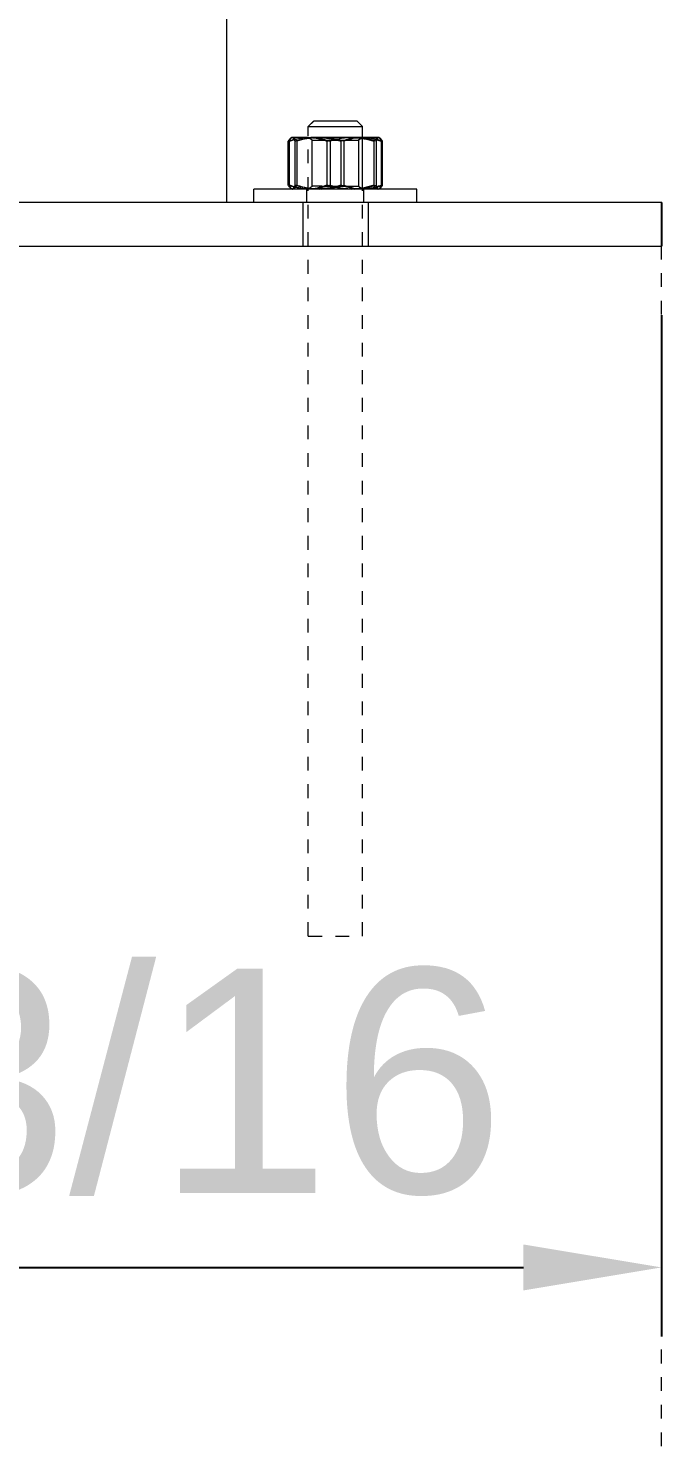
# Model space of a CAD drawing. Header units: inches. Extents: x -13 to 609, y -6 to 131.
# Drawn here: x 9.42 to 14.01, y 41.85 to 52.1 of the extents above; entities that cross this region are included whole.
import ezdxf

# ---------------------------------------------------------------- set-up
doc = ezdxf.new("R2010")
doc.units = ezdxf.units.IN
doc.header["$PDSIZE"] = -1
doc.linetypes.add('HIDDEN', pattern=[1.905, 1.27, -0.635])
doc.layers.add('ZANO_R', color=7, linetype='Continuous', lineweight=0)
doc.layers.add('ZANO_R_przerywana', color=250, linetype='HIDDEN', lineweight=0)
doc.styles.add('Arial', font='arial.ttf')
doc.styles.get("Standard").update_dxf_attribs({"font": 'ARIALUNI.TTF'})
doc.dimstyles.new('amerykanie', dxfattribs={"dimtxt": 50, "dimasz": 50, "dimexe": 0.5, "dimexo": 0.5, "dimgap": 1, "dimtad": 1, "dimdec": 0, "dimzin": 0, "dimlunit": 5, "dimtxsty": 'Standard', "dimcen": 0.09, "dimclrd": 1, "dimclre": 1, "dimclrt": 1, "dimazin": 0, "dimtfac": 1, "dimtdec": 0, "dimtmove": 0, "dimatfit": 3, "dimfxl": 1, "dimtzin": 0, "dimarcsym": 1})

# ---------------------------------------------------------------- blocks, each defined once
blk = doc.blocks.new('*D442')
at = {"layer": 'Defpoints', "color": 0}
for p in [(4.164, 50.527), (14.006, 50.527), (14.006, 43.126)]:
    blk.add_point(p, dxfattribs=at)
at = {"layer": 'ZANO_R', "color": 1, "lineweight": -2}
for p, q in [((4.164, 50.027), (4.164, 42.626)), ((14.006, 50.027), (14.006, 42.626)), ((5.164, 43.126), (13.006, 43.126))]:
    blk.add_line(p, q, dxfattribs=at)
at = {"layer": 'ZANO_R', "color": 1}
for points in [[(5.164, 43.292), (5.164, 42.959), (4.164, 43.126)], [(13.006, 42.959), (13.006, 43.292), (14.006, 43.126)]]:
    blk.add_solid(points, dxfattribs=at)
at = {"layer": 'ZANO_R', "color": 1, "insert": (9.085, 44.467), "char_height": 1.625, "attachment_point": 5, "style": 'Arial'}
blk.add_mtext('9 13/16', dxfattribs=at)

msp = doc.modelspace()

# ---------------------------------------------------------------- linework, layer by layer
at = {"layer": 'ZANO_R'}
for p, q in [((10.85704, 53.28269), (10.85704, 50.84174)), ((11.48682, 51.4323), (11.44745, 51.39293)), ((11.44745, 51.39293), (11.44764, 51.39293)), ((11.48711, 51.4323), (11.44774, 51.39293)), ((11.44774, 51.39293), (11.6446, 51.39293)), ((11.48698, 51.4323), (11.48682, 51.4323)), ((11.64458, 51.4323), (11.48711, 51.4323)), ((11.80207, 51.4323), (11.6446, 51.4323)), ((11.6446, 51.39293), (11.84144, 51.39293)), ((11.80185, 51.43223), (11.84115, 51.39293)), ((11.80207, 51.4323), (11.84144, 51.39293)), ((11.84115, 50.94117), (11.84115, 51.39293)), ((11.84144, 50.94117), (11.84144, 51.39293)), ((11.30301, 51.28605), (11.31488, 51.29057)), ((11.30301, 51.28605), (11.30532, 51.28987)), ((11.30301, 50.9683), (11.30301, 51.28605)), ((11.30677, 51.29214), (11.30532, 51.28987)), ((11.30677, 51.29214), (11.30779, 51.29368)), ((11.30866, 51.29497), (11.30778, 51.29368)), ((11.30866, 51.29497), (11.31044, 51.29747)), ((11.31056, 51.29763), (11.31044, 51.29747)), ((11.31056, 51.29763), (11.31335, 51.30123)), ((11.31209, 51.28605), (11.32624, 51.29115)), ((11.31209, 51.28605), (11.31257, 51.28786)), ((11.31209, 50.9683), (11.31209, 51.28605)), ((11.31257, 51.28786), (11.31311, 51.28965)), ((11.31311, 51.28965), (11.31371, 51.29142)), ((11.31438, 51.30245), (11.31335, 51.30123)), ((11.31371, 51.29142), (11.31436, 51.29317)), ((11.31436, 51.29317), (11.31508, 51.29489)), ((11.31438, 51.30245), (11.31494, 51.30309)), ((11.31488, 51.29057), (11.32689, 51.29471)), ((11.3163, 51.30459), (11.31494, 51.30309)), ((11.31508, 51.29489), (11.31585, 51.29659)), ((11.31585, 51.29659), (11.31668, 51.29827)), ((11.3163, 51.30459), (11.31664, 51.30495)), ((11.31823, 51.30654), (11.31664, 51.30495)), ((11.31668, 51.29827), (11.31756, 51.29991)), ((11.31756, 51.29991), (11.3185, 51.30153)), ((11.31823, 51.30654), (11.31849, 51.30678)), ((11.32018, 51.30829), (11.31849, 51.30678)), ((11.3185, 51.30153), (11.31949, 51.30311)), ((11.31949, 51.30311), (11.32054, 51.30466)), ((11.32017, 51.30829), (11.32053, 51.30859)), ((11.32213, 51.30982), (11.32054, 51.30858)), ((11.32054, 51.30466), (11.32163, 51.30617)), ((11.32163, 51.30617), (11.32278, 51.30765)), ((11.32212, 51.30982), (11.32286, 51.31034)), ((11.32278, 51.30765), (11.32397, 51.30909)), ((11.32347, 51.31074), (11.32286, 51.31033)), ((11.32346, 51.31075), (11.32484, 51.31159)), ((11.32397, 51.30909), (11.32521, 51.31048)), ((11.32606, 51.31221), (11.32485, 51.31157)), ((11.32521, 51.31048), (11.3265, 51.31183)), ((11.32602, 51.31227), (11.32934, 51.31419)), ((11.32605, 51.31223), (11.32672, 51.31255)), ((11.32624, 51.29115), (11.34055, 51.29575)), ((11.3265, 51.31183), (11.32783, 51.31314)), ((11.32689, 51.29471), (11.33903, 51.29846)), ((11.32802, 51.31307), (11.32753, 51.31287)), ((11.32783, 51.31315), (11.32963, 51.31419)), ((11.32802, 51.31308), (11.32914, 51.31346)), ((11.32895, 51.31369), (11.32917, 51.31377)), ((11.32999, 51.31368), (11.32914, 51.31345)), ((11.32917, 51.31377), (11.32939, 51.31385)), ((11.32964, 51.31419), (11.32936, 51.31419)), ((11.32939, 51.31385), (11.32961, 51.31392)), ((11.32961, 51.31392), (11.32984, 51.31398)), ((11.32968, 51.31419), (11.32963, 51.31419)), ((11.32963, 51.31419), (11.32963, 51.31419)), ((11.32963, 51.31419), (11.32963, 51.31419)), ((11.32963, 51.31419), (11.32964, 51.31419)), ((11.32997, 51.31419), (11.32968, 51.31419)), ((11.32984, 51.31398), (11.33006, 51.31404)), ((11.3313, 51.31419), (11.32997, 51.31419)), ((11.32999, 51.31369), (11.33136, 51.31398)), ((11.33006, 51.31404), (11.33029, 51.31408)), ((11.33029, 51.31408), (11.33052, 51.31412)), ((11.33707, 51.31419), (11.3313, 51.31419)), ((11.33196, 51.31406), (11.33136, 51.31397)), ((11.33263, 51.31406), (11.33384, 51.3132)), ((11.33384, 51.3132), (11.33503, 51.3123)), ((11.33542, 51.31376), (11.33392, 51.31419)), ((11.33503, 51.3123), (11.33618, 51.31136)), ((11.33689, 51.31329), (11.33542, 51.31376)), ((11.33618, 51.31136), (11.3373, 51.31038)), ((11.33836, 51.31277), (11.33689, 51.31329)), ((11.36107, 51.31419), (11.33707, 51.31419)), ((11.3373, 51.31038), (11.33839, 51.30936)), ((11.3398, 51.31219), (11.33836, 51.31277)), ((11.33839, 51.30936), (11.33944, 51.3083)), ((11.33903, 51.29846), (11.35128, 51.30182)), ((11.33944, 51.3083), (11.34045, 51.30721)), ((11.34122, 51.31157), (11.3398, 51.31219)), ((11.34045, 51.30721), (11.34142, 51.30608)), ((11.34055, 51.29575), (11.35502, 51.29985)), ((11.34262, 51.3109), (11.34122, 51.31157)), ((11.34142, 51.30608), (11.34236, 51.30493)), ((11.34236, 51.30493), (11.34325, 51.30373)), ((11.34399, 51.31018), (11.34262, 51.3109)), ((11.34325, 51.30373), (11.3441, 51.30251)), ((11.34534, 51.30942), (11.34399, 51.31018)), ((11.3441, 51.30251), (11.34491, 51.30126)), ((11.34491, 51.30126), (11.34567, 51.29998)), ((11.34667, 51.30861), (11.34534, 51.30942)), ((11.34567, 51.29998), (11.34639, 51.29868)), ((11.34639, 51.29868), (11.34707, 51.29735)), ((11.34796, 51.30775), (11.34667, 51.30861)), ((11.34707, 51.29735), (11.34769, 51.296)), ((11.34769, 51.296), (11.34827, 51.29463)), ((11.34923, 51.30685), (11.34796, 51.30775)), ((11.34827, 51.29463), (11.34881, 51.29324)), ((11.34881, 51.29324), (11.34929, 51.29183)), ((11.35046, 51.30591), (11.34923, 51.30685)), ((11.34929, 51.29183), (11.34972, 51.29041)), ((11.34972, 51.29041), (11.35011, 51.28897)), ((11.35011, 51.28897), (11.35044, 51.28752)), ((11.35044, 51.28752), (11.35073, 51.28605)), ((11.35166, 51.30493), (11.35046, 51.30591)), ((11.35073, 51.28605), (11.36771, 51.2914)), ((11.35073, 51.28605), (11.35073, 50.9683)), ((11.35128, 51.30182), (11.36364, 51.30479)), ((11.35282, 51.3039), (11.35166, 51.30493)), ((11.35395, 51.30284), (11.35282, 51.3039)), ((11.35505, 51.30174), (11.35395, 51.30284)), ((11.35502, 51.29985), (11.36962, 51.30344)), ((11.3561, 51.3006), (11.35505, 51.30174)), ((11.35711, 51.29942), (11.3561, 51.3006)), ((11.35809, 51.29822), (11.35711, 51.29942)), ((11.35902, 51.29697), (11.35809, 51.29822)), ((11.35991, 51.2957), (11.35902, 51.29697)), ((11.36075, 51.2944), (11.35991, 51.2957)), ((11.36155, 51.29307), (11.36075, 51.2944)), ((11.45068, 51.31419), (11.36107, 51.31419)), ((11.3623, 51.29171), (11.36155, 51.29307)), ((11.36301, 51.29033), (11.3623, 51.29171)), ((11.36367, 51.28893), (11.36301, 51.29033)), ((11.36364, 51.30479), (11.37608, 51.30736)), ((11.36428, 51.2875), (11.36367, 51.28893)), ((11.36484, 51.28605), (11.36428, 51.2875)), ((11.38235, 51.29142), (11.36484, 51.28605)), ((11.36484, 51.28605), (11.36484, 50.9683)), ((11.36771, 51.2914), (11.38486, 51.2962)), ((11.36962, 51.30344), (11.38433, 51.30652)), ((11.37608, 51.30736), (11.3886, 51.30953)), ((11.40001, 51.29623), (11.38235, 51.29142)), ((11.38433, 51.30652), (11.39915, 51.30909)), ((11.38486, 51.2962), (11.40216, 51.30045)), ((11.3886, 51.30953), (11.40118, 51.31129)), ((11.39915, 51.30909), (11.41404, 51.31115)), ((11.41782, 51.30049), (11.40001, 51.29623)), ((11.40118, 51.31129), (11.41381, 51.31266)), ((11.40216, 51.30045), (11.41958, 51.30413)), ((11.41381, 51.31266), (11.42648, 51.31361)), ((11.41404, 51.31115), (11.429, 51.31268)), ((11.43575, 51.30418), (11.41782, 51.30049)), ((11.41958, 51.30413), (11.43712, 51.30726)), ((11.42648, 51.31361), (11.43917, 51.31417)), ((11.429, 51.31268), (11.444, 51.31369)), ((11.45379, 51.30731), (11.43575, 51.30418)), ((11.43712, 51.30726), (11.45474, 51.30982)), ((11.444, 51.31369), (11.45902, 51.31419)), ((11.47698, 51.29351), (11.44774, 51.31398)), ((11.47726, 51.29351), (11.44786, 51.3141)), ((11.45031, 51.3141), (11.46386, 51.31333)), ((11.45179, 51.31419), (11.45162, 51.31419)), ((11.47193, 51.30986), (11.45379, 51.30731)), ((11.45474, 51.30982), (11.47244, 51.31182)), ((11.45902, 51.31419), (11.46835, 51.31406)), ((11.46386, 51.31333), (11.47738, 51.31211)), ((11.46499, 51.31414), (11.47779, 51.31366)), ((11.76161, 51.31419), (11.46701, 51.31419)), ((11.49013, 51.31185), (11.47193, 51.30986)), ((11.47244, 51.31182), (11.49019, 51.31324)), ((11.47698, 50.96185), (11.47698, 51.29351)), ((11.47699, 51.29351), (11.47727, 51.29351)), ((11.47726, 50.96185), (11.47726, 51.29351)), ((11.47727, 51.29351), (11.54601, 51.29351)), ((11.47738, 51.31211), (11.49085, 51.31042)), ((11.47779, 51.31366), (11.49057, 51.31275)), ((11.50838, 51.31326), (11.49013, 51.31185)), ((11.49019, 51.31324), (11.50798, 51.3141)), ((11.49057, 51.31275), (11.50331, 51.31143)), ((11.49085, 51.31042), (11.50426, 51.30829)), ((11.50331, 51.31143), (11.516, 51.30969)), ((11.50426, 51.30829), (11.51758, 51.30569)), ((11.52667, 51.3141), (11.50838, 51.31326)), ((11.516, 51.30969), (11.52862, 51.30753)), ((11.51758, 51.30569), (11.53081, 51.30265)), ((11.52358, 51.31414), (11.52611, 51.31409)), ((11.52626, 51.31409), (11.54402, 51.31323)), ((11.52862, 51.30753), (11.54117, 51.30495)), ((11.53081, 51.30265), (11.54393, 51.29916)), ((11.54117, 51.30495), (11.54277, 51.30459)), ((11.54277, 51.30459), (11.54925, 51.30309)), ((11.56198, 51.3133), (11.54361, 51.31412)), ((11.54393, 51.29916), (11.55692, 51.29523)), ((11.54402, 51.31323), (11.56174, 51.31179)), ((11.54601, 51.29351), (11.81191, 51.29351)), ((11.54925, 51.30309), (11.56634, 51.29868)), ((11.55692, 51.29523), (11.56977, 51.29086)), ((11.56174, 51.31179), (11.5794, 51.3098)), ((11.58031, 51.3119), (11.56198, 51.3133)), ((11.56634, 51.29868), (11.58325, 51.29368)), ((11.56977, 51.29086), (11.58247, 51.28605)), ((11.5794, 51.3098), (11.59699, 51.30723)), ((11.59859, 51.30992), (11.58031, 51.3119)), ((11.58247, 51.28605), (11.60024, 51.2915)), ((11.58247, 51.28605), (11.58247, 50.9683)), ((11.58325, 51.29368), (11.58373, 51.29353)), ((11.58373, 51.29353), (11.59496, 51.28987)), ((11.59496, 51.28987), (11.59509, 51.28983)), ((11.59509, 51.28983), (11.60595, 51.28605)), ((11.59699, 51.30723), (11.61449, 51.30411)), ((11.6168, 51.30737), (11.59859, 51.30992)), ((11.60024, 51.2915), (11.61818, 51.29638)), ((11.62389, 51.29171), (11.60595, 51.28605)), ((11.60595, 51.28605), (11.60595, 50.9683)), ((11.61449, 51.30411), (11.63188, 51.30042)), ((11.63492, 51.30424), (11.6168, 51.30737)), ((11.61818, 51.29638), (11.63627, 51.30068)), ((11.64202, 51.29674), (11.62389, 51.29171)), ((11.63188, 51.30042), (11.64915, 51.29618)), ((11.65293, 51.30054), (11.63492, 51.30424)), ((11.63627, 51.30068), (11.65448, 51.3044)), ((11.6603, 51.30115), (11.64202, 51.29674)), ((11.64915, 51.29618), (11.66626, 51.29139)), ((11.67081, 51.29627), (11.65293, 51.30054)), ((11.65448, 51.3044), (11.6728, 51.30753)), ((11.67873, 51.30492), (11.6603, 51.30115)), ((11.66626, 51.29139), (11.68322, 51.28605)), ((11.68855, 51.29144), (11.67081, 51.29627)), ((11.6728, 51.30753), (11.69122, 51.31007)), ((11.69727, 51.30806), (11.67873, 51.30492)), ((11.68322, 51.28605), (11.69661, 51.29086)), ((11.68322, 51.28605), (11.68322, 50.9683)), ((11.70613, 51.28605), (11.68855, 51.29144)), ((11.69122, 51.31007), (11.70971, 51.31202)), ((11.69661, 51.29086), (11.71014, 51.29524)), ((11.71591, 51.31056), (11.69727, 51.30806)), ((11.71879, 51.29085), (11.70613, 51.28605)), ((11.70613, 51.28605), (11.70613, 50.9683)), ((11.70971, 51.31202), (11.72825, 51.31338)), ((11.71014, 51.29524), (11.72381, 51.29917)), ((11.73463, 51.31241), (11.71591, 51.31056)), ((11.73161, 51.29521), (11.71879, 51.29085)), ((11.72381, 51.29917), (11.73759, 51.30266)), ((11.72825, 51.31338), (11.74682, 51.31414)), ((11.74457, 51.29913), (11.73161, 51.29521)), ((11.7534, 51.31362), (11.73463, 51.31241)), ((11.73759, 51.30266), (11.75149, 51.3057)), ((11.75765, 51.30261), (11.74457, 51.29913)), ((11.75149, 51.3057), (11.76547, 51.30829)), ((11.7722, 51.31419), (11.7534, 51.31362)), ((11.77084, 51.30565), (11.75765, 51.30261)), ((11.75913, 51.31415), (11.77773, 51.31339)), ((11.76178, 51.31419), (11.76057, 51.31419)), ((11.76193, 51.31419), (11.76161, 51.31419)), ((11.76597, 51.31419), (11.76312, 51.31419)), ((11.76547, 51.30829), (11.77953, 51.31043)), ((11.78413, 51.30825), (11.77084, 51.30565)), ((11.791, 51.31362), (11.7722, 51.31419)), ((11.77773, 51.31339), (11.7963, 51.31204)), ((11.77953, 51.31043), (11.79366, 51.31211)), ((11.95665, 51.31419), (11.78127, 51.31419)), ((11.79749, 51.31039), (11.78413, 51.30825)), ((11.80977, 51.31241), (11.791, 51.31362)), ((11.79366, 51.31211), (11.80783, 51.31333)), ((11.7963, 51.31204), (11.81482, 51.31009)), ((11.81093, 51.31208), (11.79749, 51.31039)), ((11.80783, 51.31333), (11.82203, 51.31409)), ((11.82849, 51.31056), (11.80977, 51.31241)), ((11.82441, 51.31331), (11.81093, 51.31208)), ((11.83206, 51.30782), (11.81162, 51.29351)), ((11.81162, 51.29351), (11.81162, 50.96185)), ((11.8352, 51.30982), (11.81191, 51.29351)), ((11.81191, 51.29351), (11.81191, 50.96185)), ((11.81482, 51.31009), (11.83327, 51.30755)), ((11.83792, 51.31409), (11.82441, 51.31331)), ((11.84713, 51.30806), (11.82849, 51.31056)), ((11.83327, 51.30755), (11.85162, 51.30442)), ((11.84097, 51.31406), (11.83507, 51.30993)), ((11.84132, 51.3141), (11.83533, 51.30991)), ((11.83948, 51.31406), (11.83592, 51.31414)), ((11.8366, 51.31413), (11.83698, 51.31412)), ((11.83828, 51.31409), (11.84978, 51.31362)), ((11.86568, 51.30492), (11.84713, 51.30806)), ((11.84978, 51.31362), (11.86126, 51.31281)), ((11.85162, 51.30442), (11.86987, 51.3007)), ((11.86819, 51.31325), (11.85477, 51.31406)), ((11.86126, 51.31281), (11.87271, 51.31165)), ((11.8841, 51.30115), (11.86568, 51.30492)), ((11.88157, 51.312), (11.86819, 51.31325)), ((11.86987, 51.3007), (11.88799, 51.2964)), ((11.87271, 51.31165), (11.88413, 51.31014)), ((11.8949, 51.31029), (11.88157, 51.312)), ((11.90239, 51.29674), (11.8841, 51.30115)), ((11.88413, 51.31014), (11.89549, 51.30829)), ((11.88799, 51.2964), (11.90596, 51.29151)), ((11.90817, 51.30814), (11.8949, 51.31029)), ((11.90352, 51.30678), (11.89549, 51.30829)), ((11.92051, 51.29171), (11.90239, 51.29674)), ((11.90351, 51.30678), (11.90472, 51.30654)), ((11.91229, 51.30495), (11.90472, 51.30654)), ((11.90596, 51.29151), (11.92376, 51.28605)), ((11.92136, 51.30555), (11.90817, 51.30814)), ((11.91229, 51.30495), (11.9139, 51.30459)), ((11.92038, 51.30309), (11.9139, 51.30459)), ((11.92038, 51.30309), (11.92303, 51.30245)), ((11.93845, 51.28605), (11.92051, 51.29171)), ((11.93445, 51.30252), (11.92136, 51.30555)), ((11.92792, 51.30123), (11.92303, 51.30245)), ((11.92564, 51.28921), (11.92376, 51.28605)), ((11.92376, 51.28605), (11.92376, 50.9683)), ((11.92762, 51.29231), (11.92564, 51.28921)), ((11.92969, 51.29535), (11.92762, 51.29231)), ((11.92792, 51.30123), (11.94119, 51.29763)), ((11.93185, 51.29832), (11.92969, 51.29535)), ((11.9341, 51.30123), (11.93185, 51.29832)), ((11.93495, 51.30225), (11.9341, 51.30123)), ((11.94744, 51.29905), (11.93445, 51.30252)), ((11.93513, 51.30245), (11.93495, 51.30225)), ((11.93608, 51.30356), (11.93513, 51.30245)), ((11.93706, 51.30463), (11.93608, 51.30356)), ((11.93807, 51.30567), (11.93706, 51.30463)), ((11.93912, 51.30667), (11.93807, 51.30567)), ((11.93863, 51.28731), (11.93845, 51.28605)), ((11.93845, 51.28605), (11.93845, 50.9683)), ((11.93885, 51.28855), (11.93863, 51.28731)), ((11.93912, 51.28979), (11.93885, 51.28855)), ((11.9402, 51.30764), (11.93912, 51.30667)), ((11.93943, 51.29102), (11.93912, 51.28979)), ((11.93978, 51.29223), (11.93943, 51.29102)), ((11.94017, 51.29344), (11.93978, 51.29223)), ((11.9406, 51.29463), (11.94017, 51.29344)), ((11.94131, 51.30858), (11.9402, 51.30764)), ((11.94107, 51.2958), (11.9406, 51.29463)), ((11.94158, 51.29696), (11.94107, 51.2958)), ((11.94294, 51.29713), (11.94119, 51.29763)), ((11.94245, 51.30948), (11.94131, 51.30858)), ((11.94213, 51.2981), (11.94158, 51.29696)), ((11.94272, 51.29922), (11.94213, 51.2981)), ((11.94362, 51.31034), (11.94245, 51.30948)), ((11.94334, 51.30032), (11.94272, 51.29922)), ((11.94294, 51.29713), (11.95022, 51.29497)), ((11.944, 51.3014), (11.94334, 51.30032)), ((11.94429, 51.31079), (11.94362, 51.31034)), ((11.9447, 51.30246), (11.944, 51.3014)), ((11.94498, 51.31122), (11.94429, 51.31079)), ((11.94544, 51.30349), (11.9447, 51.30246)), ((11.94567, 51.31162), (11.94498, 51.31122)), ((11.94621, 51.30449), (11.94544, 51.30349)), ((11.94638, 51.31201), (11.94567, 51.31162)), ((11.94701, 51.30547), (11.94621, 51.30449)), ((11.94693, 51.31228), (11.94639, 51.312)), ((11.94748, 51.31254), (11.94693, 51.31228)), ((11.94784, 51.30642), (11.94701, 51.30547)), ((11.9603, 51.29514), (11.94744, 51.29905)), ((11.94803, 51.31278), (11.94748, 51.31254)), ((11.94871, 51.30735), (11.94784, 51.30642)), ((11.9486, 51.31301), (11.94803, 51.31278)), ((11.94917, 51.31321), (11.9486, 51.31301)), ((11.94961, 51.30824), (11.94871, 51.30735)), ((11.94975, 51.3134), (11.94917, 51.31321)), ((11.95054, 51.3091), (11.94961, 51.30824)), ((11.95033, 51.31357), (11.94975, 51.3134)), ((11.95438, 51.29368), (11.95021, 51.29497)), ((11.95092, 51.31372), (11.95033, 51.31357)), ((11.95149, 51.30993), (11.95054, 51.3091)), ((11.95151, 51.31385), (11.95092, 51.31372)), ((11.95247, 51.31073), (11.95149, 51.30993)), ((11.95211, 51.31397), (11.95151, 51.31385)), ((11.95271, 51.31406), (11.95211, 51.31397)), ((11.95348, 51.31149), (11.95247, 51.31073)), ((11.95385, 51.31416), (11.95271, 51.31406)), ((11.95452, 51.31222), (11.95348, 51.31149)), ((11.95438, 51.29368), (11.9592, 51.29214)), ((11.95558, 51.31291), (11.95452, 51.31222)), ((11.95666, 51.31357), (11.95558, 51.31291)), ((11.95655, 51.31419), (11.95702, 51.31419)), ((11.95724, 51.31397), (11.95663, 51.31406)), ((11.95777, 51.31419), (11.95666, 51.31357)), ((11.95785, 51.31386), (11.95724, 51.31397)), ((11.95887, 51.31357), (11.95777, 51.31419)), ((11.95845, 51.31373), (11.95785, 51.31386)), ((11.95904, 51.31357), (11.95845, 51.31373)), ((11.95946, 51.31419), (11.95881, 51.31419)), ((11.95995, 51.31291), (11.95887, 51.31357)), ((11.95963, 51.3134), (11.95904, 51.31357)), ((11.96609, 51.28987), (11.9592, 51.29214)), ((11.95926, 51.31419), (11.96252, 51.31231)), ((11.95955, 51.31419), (11.95946, 51.31419)), ((11.95948, 51.31419), (11.95953, 51.31419)), ((11.95953, 51.31419), (11.95955, 51.31419)), ((11.95955, 51.31419), (11.96027, 51.31377)), ((11.95955, 51.31419), (11.95955, 51.31419)), ((11.95955, 51.31419), (11.95955, 51.31419)), ((11.95955, 51.31419), (11.95955, 51.31419)), ((11.95955, 51.31419), (11.95955, 51.31419)), ((11.96022, 51.31321), (11.95963, 51.3134)), ((11.96101, 51.31222), (11.95995, 51.31291)), ((11.9608, 51.313), (11.96022, 51.31321)), ((11.97302, 51.29081), (11.9603, 51.29514)), ((11.96137, 51.31277), (11.9608, 51.313)), ((11.96205, 51.31149), (11.96101, 51.31222)), ((11.96193, 51.31252), (11.96137, 51.31277)), ((11.96249, 51.31225), (11.96193, 51.31252)), ((11.96306, 51.31073), (11.96205, 51.31149)), ((11.96267, 51.31222), (11.96392, 51.3115)), ((11.96404, 51.30993), (11.96306, 51.31073)), ((11.96584, 51.31005), (11.96391, 51.31149)), ((11.965, 51.3091), (11.96404, 51.30993)), ((11.96593, 51.30824), (11.965, 51.3091)), ((11.96772, 51.30854), (11.96584, 51.31005)), ((11.96682, 51.30735), (11.96593, 51.30824)), ((11.96609, 51.28987), (11.97708, 51.28605)), ((11.96769, 51.30643), (11.96682, 51.30735)), ((11.96853, 51.30548), (11.96769, 51.30643)), ((11.96955, 51.30696), (11.96772, 51.30854)), ((11.96933, 51.3045), (11.96853, 51.30548)), ((11.9701, 51.30349), (11.96933, 51.3045)), ((11.97132, 51.30533), (11.96955, 51.30696)), ((11.97083, 51.30246), (11.9701, 51.30349)), ((11.97153, 51.3014), (11.97083, 51.30246)), ((11.97303, 51.30364), (11.97132, 51.30533)), ((11.97219, 51.30033), (11.97153, 51.3014)), ((11.97282, 51.29923), (11.97219, 51.30033)), ((11.97341, 51.2981), (11.97282, 51.29923)), ((11.98559, 51.28605), (11.97302, 51.29081)), ((11.97469, 51.30188), (11.97303, 51.30364)), ((11.97396, 51.29696), (11.97341, 51.2981)), ((11.97447, 51.29581), (11.97396, 51.29696)), ((11.97494, 51.29463), (11.97447, 51.29581)), ((11.97628, 51.30008), (11.97469, 51.30188)), ((11.97537, 51.29344), (11.97494, 51.29463)), ((11.97576, 51.29224), (11.97537, 51.29344)), ((11.97611, 51.29102), (11.97576, 51.29224)), ((11.97641, 51.28979), (11.97611, 51.29102)), ((11.97781, 51.29822), (11.97628, 51.30008)), ((11.97668, 51.28855), (11.97641, 51.28979)), ((11.9769, 51.28731), (11.97668, 51.28855)), ((11.97708, 51.28605), (11.9769, 51.28731)), ((11.97708, 50.9683), (11.97708, 51.28605)), ((11.97928, 51.2963), (11.97781, 51.29822)), ((11.98068, 51.29434), (11.97928, 51.2963)), ((11.98201, 51.29233), (11.98068, 51.29434)), ((11.98328, 51.29028), (11.98201, 51.29233)), ((11.98447, 51.28819), (11.98328, 51.29028)), ((11.98559, 51.28605), (11.98447, 51.28819)), ((11.98559, 50.9683), (11.98559, 51.28605)), ((11.05375, 50.84174), (11.05375, 50.94017)), ((11.05404, 50.94017), (11.05375, 50.94017)), ((11.05404, 50.84174), (11.05404, 50.94017)), ((11.64462, 50.94017), (11.05404, 50.94017)), ((11.30532, 50.96448), (11.30301, 50.9683)), ((11.31558, 50.96355), (11.30301, 50.9683)), ((11.30532, 50.96448), (11.30677, 50.96221)), ((11.30779, 50.96068), (11.30677, 50.96221)), ((11.30778, 50.96068), (11.30866, 50.95939)), ((11.31044, 50.95689), (11.30866, 50.95939)), ((11.31044, 50.95689), (11.31056, 50.95672)), ((11.31335, 50.95313), (11.31056, 50.95672)), ((11.31257, 50.9665), (11.31209, 50.9683)), ((11.32546, 50.9635), (11.31209, 50.9683)), ((11.31311, 50.96471), (11.31257, 50.9665)), ((11.31371, 50.96294), (11.31311, 50.96471)), ((11.31335, 50.95313), (11.31438, 50.9519)), ((11.31436, 50.96119), (11.31371, 50.96294)), ((11.31508, 50.95946), (11.31436, 50.96119)), ((11.31494, 50.95126), (11.31438, 50.9519)), ((11.31494, 50.95126), (11.3163, 50.94976)), ((11.31585, 50.95776), (11.31508, 50.95946)), ((11.3283, 50.95921), (11.31558, 50.96355)), ((11.31668, 50.95609), (11.31585, 50.95776)), ((11.31664, 50.94941), (11.3163, 50.94976)), ((11.31664, 50.94941), (11.31823, 50.94781)), ((11.31756, 50.95444), (11.31668, 50.95609)), ((11.3185, 50.95283), (11.31756, 50.95444)), ((11.31849, 50.94757), (11.31823, 50.94781)), ((11.31849, 50.94757), (11.32018, 50.94607)), ((11.31949, 50.95124), (11.3185, 50.95283)), ((11.32054, 50.94969), (11.31949, 50.95124)), ((11.32053, 50.94577), (11.32017, 50.94607)), ((11.32163, 50.94818), (11.32054, 50.94969)), ((11.32054, 50.94577), (11.32213, 50.94454)), ((11.32278, 50.94671), (11.32163, 50.94818)), ((11.32286, 50.94401), (11.32212, 50.94453)), ((11.32397, 50.94527), (11.32278, 50.94671)), ((11.32286, 50.94402), (11.32347, 50.94362)), ((11.32484, 50.94277), (11.32346, 50.94361)), ((11.32521, 50.94387), (11.32397, 50.94527)), ((11.32485, 50.94278), (11.32606, 50.94214)), ((11.3265, 50.94252), (11.32521, 50.94387)), ((11.33897, 50.95913), (11.32546, 50.9635)), ((11.32934, 50.94017), (11.32602, 50.94208)), ((11.32672, 50.94181), (11.32605, 50.94213)), ((11.32783, 50.94121), (11.3265, 50.94252)), ((11.32753, 50.94148), (11.32802, 50.94129)), ((11.32963, 50.94017), (11.32783, 50.94121)), ((11.32914, 50.9409), (11.32802, 50.94127)), ((11.34116, 50.95531), (11.3283, 50.95921)), ((11.32917, 50.94058), (11.32895, 50.94067)), ((11.32914, 50.94091), (11.32999, 50.94067)), ((11.32939, 50.9405), (11.32917, 50.94058)), ((11.32961, 50.94043), (11.32939, 50.9405)), ((11.32984, 50.94037), (11.32961, 50.94043)), ((11.33006, 50.94032), (11.32984, 50.94037)), ((11.33136, 50.94038), (11.32999, 50.94066)), ((11.33029, 50.94027), (11.33006, 50.94032)), ((11.33052, 50.94023), (11.33029, 50.94027)), ((11.33136, 50.94038), (11.33196, 50.9403)), ((11.33197, 50.9402), (11.33158, 50.94017)), ((11.33182, 50.94017), (11.3324, 50.94017)), ((11.33263, 50.94022), (11.33196, 50.94029)), ((11.3324, 50.94017), (11.33299, 50.94017)), ((11.33385, 50.94115), (11.33263, 50.94029)), ((11.33503, 50.94205), (11.33385, 50.94115)), ((11.33618, 50.943), (11.33503, 50.94205)), ((11.33575, 50.94017), (11.33599, 50.94017)), ((11.33587, 50.94017), (11.33686, 50.94017)), ((11.33588, 50.94029), (11.33743, 50.94089)), ((11.3373, 50.94398), (11.33618, 50.943)), ((11.33839, 50.945), (11.3373, 50.94398)), ((11.33743, 50.94089), (11.33896, 50.94153)), ((11.33944, 50.94605), (11.33839, 50.945)), ((11.33896, 50.94153), (11.34046, 50.94223)), ((11.35261, 50.9552), (11.33897, 50.95913)), ((11.34045, 50.94714), (11.33944, 50.94605)), ((11.34142, 50.94827), (11.34045, 50.94714)), ((11.34046, 50.94223), (11.34195, 50.94298)), ((11.35415, 50.95184), (11.34116, 50.95531)), ((11.34236, 50.94943), (11.34142, 50.94827)), ((11.34195, 50.94298), (11.3434, 50.94377)), ((11.34325, 50.95062), (11.34236, 50.94943)), ((11.3441, 50.95185), (11.34325, 50.95062)), ((11.3434, 50.94377), (11.34483, 50.94462)), ((11.34491, 50.9531), (11.3441, 50.95185)), ((11.34483, 50.94462), (11.34623, 50.94551)), ((11.34567, 50.95437), (11.34491, 50.9531)), ((11.34639, 50.95568), (11.34567, 50.95437)), ((11.34623, 50.94551), (11.3476, 50.94645)), ((11.34707, 50.95701), (11.34639, 50.95568)), ((11.34769, 50.95836), (11.34707, 50.95701)), ((11.3476, 50.94645), (11.34894, 50.94743)), ((11.34827, 50.95973), (11.34769, 50.95836)), ((11.3488, 50.96112), (11.34827, 50.95973)), ((11.34929, 50.96253), (11.3488, 50.96112)), ((11.34894, 50.94743), (11.35024, 50.94846)), ((11.34972, 50.96395), (11.34929, 50.96253)), ((11.35011, 50.96539), (11.34972, 50.96395)), ((11.35044, 50.96684), (11.35011, 50.96539)), ((11.35024, 50.94846), (11.35151, 50.94953)), ((11.35073, 50.9683), (11.35044, 50.96684)), ((11.36949, 50.96249), (11.35073, 50.9683)), ((11.35151, 50.94953), (11.35274, 50.95065)), ((11.36638, 50.95172), (11.35261, 50.9552)), ((11.35274, 50.95065), (11.35393, 50.9518)), ((11.35393, 50.9518), (11.35508, 50.95299)), ((11.36724, 50.94881), (11.35415, 50.95184)), ((11.35508, 50.95299), (11.3562, 50.95422)), ((11.3562, 50.95422), (11.35727, 50.95549)), ((11.35727, 50.95549), (11.35829, 50.9568)), ((11.35829, 50.9568), (11.35928, 50.95813)), ((11.35928, 50.95813), (11.36022, 50.9595)), ((11.36022, 50.9595), (11.36111, 50.9609)), ((11.36111, 50.9609), (11.36195, 50.96233)), ((11.36195, 50.96233), (11.36275, 50.96378)), ((11.36275, 50.96378), (11.3635, 50.96527)), ((11.3635, 50.96527), (11.36419, 50.96677)), ((11.36419, 50.96677), (11.36484, 50.9683)), ((11.36484, 50.9683), (11.38412, 50.96249)), ((11.38025, 50.94868), (11.36638, 50.95172)), ((11.38043, 50.94621), (11.36724, 50.94881)), ((11.38845, 50.95732), (11.36949, 50.96249)), ((11.39421, 50.94609), (11.38025, 50.94868)), ((11.3937, 50.94406), (11.38043, 50.94621)), ((11.38412, 50.96249), (11.40359, 50.95731)), ((11.40757, 50.95279), (11.38845, 50.95732)), ((11.40703, 50.94236), (11.3937, 50.94406)), ((11.40825, 50.94395), (11.39421, 50.94609)), ((11.40359, 50.95731), (11.42321, 50.95279)), ((11.42041, 50.9411), (11.40703, 50.94236)), ((11.42683, 50.94892), (11.40757, 50.95279)), ((11.42235, 50.94227), (11.40825, 50.94395)), ((11.43382, 50.94029), (11.42041, 50.9411)), ((11.4365, 50.94104), (11.42235, 50.94227)), ((11.42321, 50.95279), (11.44298, 50.94892)), ((11.44622, 50.94571), (11.42683, 50.94892)), ((11.4321, 50.94017), (11.43524, 50.94017)), ((11.45068, 50.94027), (11.4365, 50.94104)), ((11.43761, 50.84174), (11.43761, 50.94017)), ((11.43789, 50.84174), (11.43789, 50.94017)), ((11.44298, 50.94892), (11.46286, 50.94571)), ((11.4657, 50.94316), (11.44622, 50.94571)), ((11.44746, 50.94118), (11.47698, 50.96185)), ((11.44746, 50.94117), (11.4478, 50.94117)), ((11.44774, 50.94017), (11.44774, 50.94117)), ((11.44778, 50.9412), (11.47726, 50.96185)), ((11.4836, 50.94117), (11.4478, 50.94117)), ((11.45867, 50.94057), (11.45031, 50.94026)), ((11.45179, 50.94024), (11.45068, 50.94027)), ((11.46702, 50.94108), (11.45867, 50.94057)), ((11.46286, 50.94571), (11.48284, 50.94316)), ((11.47779, 50.9407), (11.46499, 50.94022)), ((11.48526, 50.94128), (11.4657, 50.94316)), ((11.46835, 50.9403), (11.46701, 50.94026)), ((11.48391, 50.94291), (11.46943, 50.94127)), ((11.47699, 50.96185), (11.47698, 50.96185)), ((11.47698, 50.96185), (11.47698, 50.96185)), ((11.47698, 50.96185), (11.47698, 50.96185)), ((11.47698, 50.96185), (11.47698, 50.96185)), ((11.47698, 50.96185), (11.47698, 50.96185)), ((11.47698, 50.96185), (11.47698, 50.96185)), ((11.47698, 50.96185), (11.47702, 50.96185)), ((11.47702, 50.96185), (11.47727, 50.96185)), ((11.54601, 50.96185), (11.47727, 50.96185)), ((11.48442, 50.94109), (11.4777, 50.94067)), ((11.49057, 50.9416), (11.47779, 50.9407)), ((11.48284, 50.94316), (11.50289, 50.94127)), ((11.49833, 50.94506), (11.48391, 50.94291)), ((11.52861, 50.94117), (11.48646, 50.94117)), ((11.49766, 50.94058), (11.48735, 50.94114)), ((11.50331, 50.94293), (11.49057, 50.9416)), ((11.50798, 50.94026), (11.49766, 50.94058)), ((11.51266, 50.9477), (11.49833, 50.94506)), ((11.516, 50.94467), (11.50331, 50.94293)), ((11.50374, 50.94122), (11.5152, 50.9406)), ((11.52689, 50.95085), (11.51266, 50.9477)), ((11.5152, 50.9406), (11.52667, 50.94025)), ((11.52862, 50.94683), (11.516, 50.94467)), ((11.53612, 50.94057), (11.52626, 50.94027)), ((11.541, 50.95448), (11.52689, 50.95085)), ((11.52861, 50.94117), (11.74044, 50.94117)), ((11.54117, 50.94941), (11.52862, 50.94683)), ((11.54597, 50.94109), (11.53612, 50.94057)), ((11.55498, 50.95861), (11.541, 50.95448)), ((11.54277, 50.94976), (11.54117, 50.94941)), ((11.54925, 50.95126), (11.54277, 50.94976)), ((11.54361, 50.94024), (11.55489, 50.94057)), ((11.54601, 50.96185), (11.62728, 50.96185)), ((11.56781, 50.94306), (11.54873, 50.94127)), ((11.56462, 50.95521), (11.54925, 50.95126)), ((11.55489, 50.94057), (11.56616, 50.94115)), ((11.56881, 50.96321), (11.55498, 50.95861)), ((11.57986, 50.95962), (11.56462, 50.95521)), ((11.58681, 50.94551), (11.56781, 50.94306)), ((11.56804, 50.94128), (11.5881, 50.94316)), ((11.58247, 50.9683), (11.56881, 50.96321)), ((11.59496, 50.96448), (11.57986, 50.95962)), ((11.60176, 50.96248), (11.58247, 50.9683)), ((11.60572, 50.94861), (11.58681, 50.94551)), ((11.5881, 50.94316), (11.60808, 50.94571)), ((11.59509, 50.96453), (11.59496, 50.96448)), ((11.60595, 50.9683), (11.59509, 50.96453)), ((11.62123, 50.95731), (11.60176, 50.96248)), ((11.62451, 50.95237), (11.60572, 50.94861)), ((11.60595, 50.9683), (11.62281, 50.963)), ((11.60808, 50.94571), (11.62797, 50.94892)), ((11.64086, 50.95279), (11.62123, 50.95731)), ((11.62281, 50.963), (11.63982, 50.95823)), ((11.64316, 50.95678), (11.62451, 50.95237)), ((11.62754, 50.96185), (11.81191, 50.96185)), ((11.62797, 50.94892), (11.64774, 50.95279)), ((11.63982, 50.95823), (11.65697, 50.95401)), ((11.66063, 50.94892), (11.64086, 50.95279)), ((11.66164, 50.96183), (11.64316, 50.95678)), ((12.23514, 50.94017), (11.64466, 50.94017)), ((11.64774, 50.95279), (11.66737, 50.95731)), ((11.65697, 50.95401), (11.67425, 50.95034)), ((11.68052, 50.94571), (11.66063, 50.94892)), ((11.68322, 50.9683), (11.66188, 50.9619)), ((11.66737, 50.95731), (11.68684, 50.96248)), ((11.67425, 50.95034), (11.69164, 50.94721)), ((11.7005, 50.94316), (11.68052, 50.94571)), ((11.69763, 50.9632), (11.68322, 50.9683)), ((11.68684, 50.96248), (11.70613, 50.9683)), ((11.69164, 50.94721), (11.70912, 50.94464)), ((11.71221, 50.95858), (11.69763, 50.9632)), ((11.72056, 50.94128), (11.7005, 50.94316)), ((11.70613, 50.9683), (11.71979, 50.96321)), ((11.70912, 50.94464), (11.72668, 50.94263)), ((11.72693, 50.95446), (11.71221, 50.95858)), ((11.71979, 50.96321), (11.73362, 50.95861)), ((11.73401, 50.94055), (11.72121, 50.94123)), ((11.72668, 50.94263), (11.74428, 50.94118)), ((11.74178, 50.95082), (11.72693, 50.95446)), ((11.73362, 50.95861), (11.74759, 50.95448)), ((11.74682, 50.94021), (11.73401, 50.94055)), ((11.75675, 50.94768), (11.74178, 50.95082)), ((11.74263, 50.94117), (11.80124, 50.94117)), ((11.74428, 50.94118), (11.76193, 50.94029)), ((11.74759, 50.95448), (11.76171, 50.95085)), ((11.77181, 50.94504), (11.75675, 50.94768)), ((11.77773, 50.94096), (11.75913, 50.94021)), ((11.76178, 50.94017), (11.76057, 50.94017)), ((11.76171, 50.95085), (11.77594, 50.9477)), ((11.78695, 50.9429), (11.77181, 50.94504)), ((11.77594, 50.9477), (11.79027, 50.94506)), ((11.7963, 50.94231), (11.77773, 50.94096)), ((11.78127, 50.94026), (11.79905, 50.94112)), ((11.80215, 50.94127), (11.78695, 50.9429)), ((11.79027, 50.94506), (11.80469, 50.94291)), ((11.81482, 50.94426), (11.7963, 50.94231)), ((11.79905, 50.94112), (11.8168, 50.94254)), ((11.8131, 50.94058), (11.80418, 50.94112)), ((11.80419, 50.94117), (11.84137, 50.94117)), ((11.80469, 50.94291), (11.81917, 50.94127)), ((11.81167, 50.96181), (11.84107, 50.94123)), ((11.81191, 50.96185), (11.84131, 50.94126)), ((11.82203, 50.94026), (11.8131, 50.94058)), ((11.83327, 50.9468), (11.81482, 50.94426)), ((11.8168, 50.94254), (11.83448, 50.94454)), ((11.82073, 50.94115), (11.82932, 50.9406)), ((11.82932, 50.9406), (11.83792, 50.94027)), ((11.85162, 50.94994), (11.83327, 50.9468)), ((11.83448, 50.94454), (11.8521, 50.9471)), ((11.83592, 50.94022), (11.83948, 50.94029)), ((11.83698, 50.94024), (11.8366, 50.94023)), ((11.84978, 50.94073), (11.83828, 50.94027)), ((11.84115, 50.94117), (11.84115, 50.94017)), ((11.84144, 50.94117), (11.84144, 50.94017)), ((11.84943, 50.94019), (11.86212, 50.94074)), ((11.86126, 50.94155), (11.84978, 50.94073)), ((11.85099, 50.84174), (11.85099, 50.94017)), ((11.85128, 50.84174), (11.85128, 50.94017)), ((11.86987, 50.95366), (11.85162, 50.94994)), ((11.8521, 50.9471), (11.86962, 50.95023)), ((11.87271, 50.94271), (11.86126, 50.94155)), ((11.86212, 50.94074), (11.87479, 50.9417)), ((11.86962, 50.95023), (11.88704, 50.95392)), ((11.88799, 50.95796), (11.86987, 50.95366)), ((11.88413, 50.94422), (11.87271, 50.94271)), ((11.87479, 50.9417), (11.88742, 50.94306)), ((11.89549, 50.94607), (11.88413, 50.94422)), ((11.88704, 50.95392), (11.90433, 50.95816)), ((11.88742, 50.94306), (11.9, 50.94483)), ((11.90596, 50.96284), (11.88799, 50.95796)), ((11.89549, 50.94607), (11.90351, 50.94757)), ((11.9, 50.94483), (11.91252, 50.947)), ((11.90472, 50.94781), (11.90351, 50.94757)), ((11.90433, 50.95816), (11.92147, 50.96296)), ((11.90472, 50.94781), (11.91229, 50.94941)), ((11.92376, 50.9683), (11.90596, 50.96284)), ((11.9139, 50.94976), (11.91229, 50.94941)), ((11.91252, 50.947), (11.92496, 50.94957)), ((11.9139, 50.94976), (11.92038, 50.95126)), ((11.92303, 50.9519), (11.92038, 50.95126)), ((11.92147, 50.96296), (11.93845, 50.9683)), ((11.92303, 50.9519), (11.92792, 50.95313)), ((11.92376, 50.9683), (11.92564, 50.96514)), ((11.92496, 50.94957), (11.93731, 50.95253)), ((11.92564, 50.96514), (11.92762, 50.96205)), ((11.92762, 50.96205), (11.92969, 50.95901)), ((11.94119, 50.95672), (11.92792, 50.95313)), ((11.92969, 50.95901), (11.93185, 50.95603)), ((11.93185, 50.95603), (11.9341, 50.95313)), ((11.9341, 50.95313), (11.93495, 50.95211)), ((11.93495, 50.95211), (11.93513, 50.9519)), ((11.93513, 50.9519), (11.93608, 50.9508)), ((11.93608, 50.9508), (11.93706, 50.94973)), ((11.93706, 50.94973), (11.93807, 50.94869)), ((11.93731, 50.95253), (11.94957, 50.95589)), ((11.93807, 50.94869), (11.93912, 50.94768)), ((11.93845, 50.9683), (11.93869, 50.96693)), ((11.93869, 50.96693), (11.93898, 50.96557)), ((11.93898, 50.96557), (11.93931, 50.96423)), ((11.93912, 50.94768), (11.9402, 50.94671)), ((11.93931, 50.96423), (11.93969, 50.96289)), ((11.93969, 50.96289), (11.94011, 50.96157)), ((11.94011, 50.96157), (11.94058, 50.96026)), ((11.9402, 50.94671), (11.94131, 50.94578)), ((11.94058, 50.96026), (11.9411, 50.95897)), ((11.9411, 50.95897), (11.94166, 50.9577)), ((11.94119, 50.95673), (11.94294, 50.95723)), ((11.94131, 50.94578), (11.94245, 50.94488)), ((11.94166, 50.9577), (11.94226, 50.95645)), ((11.94226, 50.95645), (11.9429, 50.95522)), ((11.94245, 50.94488), (11.94362, 50.94402)), ((11.9429, 50.95522), (11.94359, 50.95401)), ((11.95022, 50.95939), (11.94294, 50.95723)), ((11.94359, 50.95401), (11.94431, 50.95283)), ((11.94362, 50.94401), (11.94429, 50.94356)), ((11.94429, 50.94356), (11.94498, 50.94314)), ((11.94431, 50.95283), (11.94508, 50.95167)), ((11.94498, 50.94314), (11.94567, 50.94273)), ((11.94508, 50.95167), (11.94588, 50.95054)), ((11.94567, 50.94273), (11.94638, 50.94235)), ((11.94588, 50.95054), (11.94673, 50.94943)), ((11.94639, 50.94235), (11.94694, 50.94207)), ((11.94673, 50.94943), (11.94761, 50.94836)), ((11.94694, 50.94207), (11.94749, 50.9418)), ((11.94749, 50.9418), (11.94806, 50.94155)), ((11.94761, 50.94836), (11.94852, 50.94732)), ((11.94806, 50.94155), (11.94863, 50.94132)), ((11.94852, 50.94732), (11.94948, 50.9463)), ((11.94863, 50.94132), (11.94922, 50.94112)), ((11.94922, 50.94112), (11.9498, 50.94093)), ((11.94948, 50.9463), (11.95046, 50.94533)), ((11.94957, 50.95589), (11.9617, 50.95964)), ((11.9498, 50.94093), (11.9504, 50.94076)), ((11.95021, 50.95939), (11.95438, 50.96068)), ((11.9504, 50.94076), (11.951, 50.94061)), ((11.95046, 50.94533), (11.95148, 50.94438)), ((11.951, 50.94061), (11.9516, 50.94049)), ((11.95148, 50.94438), (11.95253, 50.94347)), ((11.9516, 50.94049), (11.95221, 50.94038)), ((11.95221, 50.94038), (11.95283, 50.9403)), ((11.95253, 50.94347), (11.95361, 50.9426)), ((11.95283, 50.9403), (11.95344, 50.94023)), ((11.95344, 50.94023), (11.95406, 50.94019)), ((11.95361, 50.9426), (11.95472, 50.94177)), ((11.95406, 50.94019), (11.95467, 50.94017)), ((11.9592, 50.96221), (11.95438, 50.96068)), ((11.95472, 50.94177), (11.95586, 50.94097)), ((11.9556, 50.9402), (11.9562, 50.94025)), ((11.95586, 50.94097), (11.95702, 50.94022)), ((11.9562, 50.94025), (11.9568, 50.94032)), ((11.9568, 50.94032), (11.95739, 50.94041)), ((11.95739, 50.94041), (11.95798, 50.94053)), ((11.95798, 50.94053), (11.95856, 50.94066)), ((11.95856, 50.94066), (11.95914, 50.94081)), ((11.95879, 50.94026), (11.95998, 50.94107)), ((11.95914, 50.94081), (11.95971, 50.94098)), ((11.9592, 50.96221), (11.96609, 50.96448)), ((11.96252, 50.94205), (11.95926, 50.94017)), ((11.96027, 50.94059), (11.95955, 50.94017)), ((11.95971, 50.94098), (11.96028, 50.94116)), ((11.95998, 50.94107), (11.96113, 50.94192)), ((11.96028, 50.94116), (11.96085, 50.94137)), ((11.96085, 50.94137), (11.9614, 50.9416)), ((11.96113, 50.94192), (11.96226, 50.9428)), ((11.9614, 50.9416), (11.96195, 50.94184)), ((11.9617, 50.95964), (11.97372, 50.96378)), ((11.96195, 50.94184), (11.96249, 50.9421)), ((11.96226, 50.9428), (11.96336, 50.94373)), ((11.96392, 50.94286), (11.96267, 50.94214)), ((11.96336, 50.94373), (11.96442, 50.94469)), ((11.96391, 50.94286), (11.96584, 50.94431)), ((11.96442, 50.94469), (11.96545, 50.94569)), ((11.96545, 50.94569), (11.96645, 50.94673)), ((11.96584, 50.94431), (11.96772, 50.94582)), ((11.97708, 50.9683), (11.96609, 50.96448)), ((11.96645, 50.94673), (11.9674, 50.9478)), ((11.9674, 50.9478), (11.96833, 50.94889)), ((11.96772, 50.94582), (11.96955, 50.94739)), ((11.96833, 50.94889), (11.96921, 50.95003)), ((11.96921, 50.95003), (11.97005, 50.95119)), ((11.96955, 50.94739), (11.97132, 50.94903)), ((11.97005, 50.95119), (11.97086, 50.95237)), ((11.97086, 50.95237), (11.97162, 50.95359)), ((11.97132, 50.94903), (11.97303, 50.95072)), ((11.97162, 50.95359), (11.97234, 50.95483)), ((11.97234, 50.95483), (11.97302, 50.95609)), ((11.97302, 50.95609), (11.97366, 50.95738)), ((11.97303, 50.95072), (11.97469, 50.95247)), ((11.97366, 50.95738), (11.97425, 50.95869)), ((11.97372, 50.96378), (11.98559, 50.9683)), ((11.97425, 50.95869), (11.97479, 50.96002)), ((11.97469, 50.95247), (11.97628, 50.95428)), ((11.97479, 50.96002), (11.97529, 50.96136)), ((11.97529, 50.96136), (11.97574, 50.96272)), ((11.97574, 50.96272), (11.97615, 50.9641)), ((11.97615, 50.9641), (11.97651, 50.96549)), ((11.97628, 50.95428), (11.97781, 50.95614)), ((11.97651, 50.96549), (11.97682, 50.96689)), ((11.97682, 50.96689), (11.97708, 50.9683)), ((11.97781, 50.95614), (11.97928, 50.95805)), ((11.97928, 50.95805), (11.98068, 50.96001)), ((11.98068, 50.96001), (11.98201, 50.96202)), ((11.98201, 50.96202), (11.98328, 50.96407)), ((11.98328, 50.96407), (11.98447, 50.96617)), ((11.98447, 50.96617), (11.98559, 50.9683)), ((12.23485, 50.84174), (12.23485, 50.94017)), ((12.23514, 50.84174), (12.23514, 50.94017)), ((14.00693, 50.84174), (4.16441, 50.84174)), ((11.40808, 50.84174), (11.40808, 50.52678)), ((11.40837, 50.84174), (11.40837, 50.52678)), ((11.88052, 50.84174), (11.88052, 50.52678)), ((11.88081, 50.84174), (11.88081, 50.52678)), ((14.00637, 50.84174), (14.00637, 50.52678)), ((14.00693, 50.84174), (14.00693, 50.52678))]:
    msp.add_line(p, q, dxfattribs=at)
msp.add_lwpolyline([(4.16441, 50.84174), (4.16441, 50.52678), (14.00637, 50.52678), (14.00637, 50.84174)], close=True, dxfattribs=at)
at = {"layer": 'ZANO_R_przerywana', "ltscale": 0.05}
for p, q in [((11.44745, 45.52678), (11.44745, 51.39293)), ((11.44774, 45.52678), (11.44774, 51.39293)), ((11.84115, 45.52678), (11.84115, 50.94017)), ((11.84144, 45.52678), (11.84144, 50.94017)), ((14.00665, 19.03072), (14.00665, 50.52678)), ((11.44745, 45.52678), (11.44764, 45.52678)), ((11.44774, 45.52678), (11.6446, 45.52678)), ((11.6446, 45.52678), (11.84144, 45.52678))]:
    msp.add_line(p, q, dxfattribs=at)

# ---------------------------------------------------------------- dimensions: what is measured, and where the dimension line sits
at = {"layer": 'ZANO_R'}
dim = msp.add_linear_dim(base=(14.00637, 43.12581), p1=(4.16357, 50.52678), p2=(14.00637, 50.52678), dimstyle='amerykanie', override={"dimtxt": 1.625, "dimasz": 1, "dimgap": 0.5, "dimdec": 4, "dimtxsty": 'Arial', "dimaunit": 1, "dimadec": 1, "dimtdec": 4, "dimtmove": 1, "dimfrac": 2}, dxfattribs=at)
dim.commit()
dim.dimension.update_dxf_attribs({"geometry": '*D442', "text_midpoint": (9.08497, 44.46657)})

doc.saveas('drawing.dxf')
